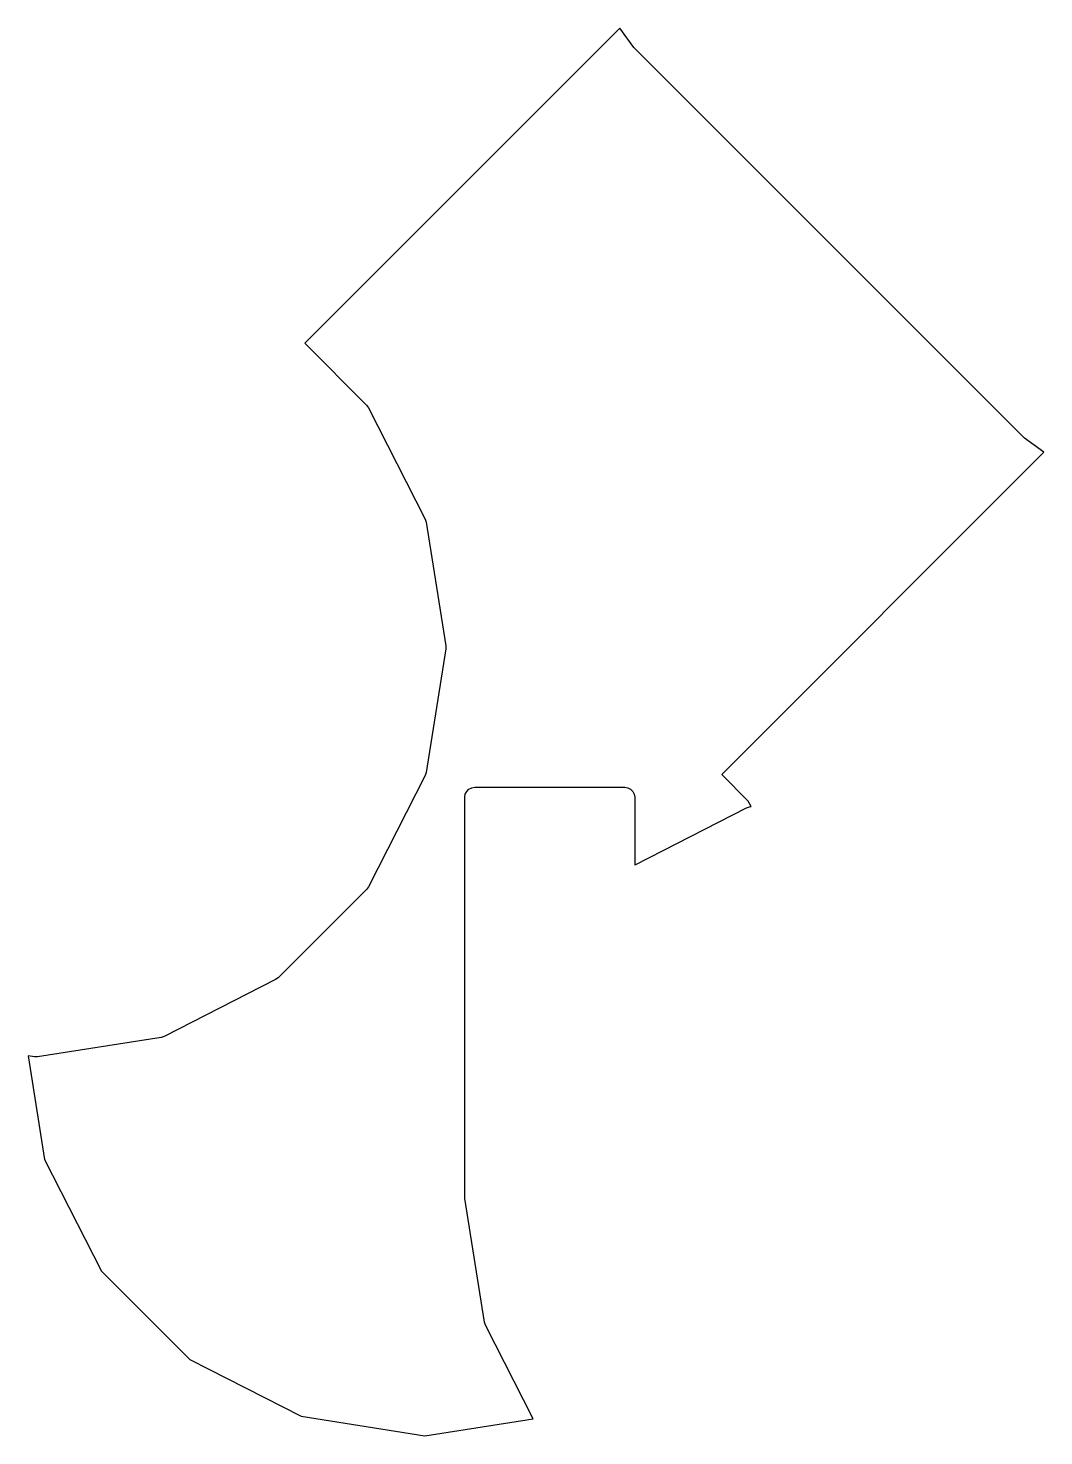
# Model space of a CAD drawing. Header units: metres. Extents: x -9 to 160, y -9 to 227.
# Drawn here: x -8.86 to 1.3, y -8.89 to 5.19 of the extents above.
import ezdxf

# ---------------------------------------------------------------- set-up
doc = ezdxf.new("R2010")
doc.units = ezdxf.units.M

msp = doc.modelspace()

# ---------------------------------------------------------------- linework, layer by layer
for p, q in [((-2.93787, 5.19385), (-6.09064, 2.04108)), ((-2.7984, 5.00188), (-2.93787, 5.19385)), ((-2.78822, 4.98994), (-2.7984, 5.00188)), ((1.10085, 1.10085), (-2.78822, 4.98994)), ((-6.09064, 2.04108), (-5.47141, 1.42184)), ((-5.47141, 1.42184), (-5.45302, 1.39653)), ((-5.45302, 1.39653), (-4.88486, 0.28145)), ((1.11278, 1.09067), (1.10085, 1.10085)), ((1.30475, 0.95119), (1.11278, 1.09067)), ((-1.9187, -2.27226), (1.30475, 0.95119)), ((-4.88486, 0.28145), (-4.87518, 0.25169)), ((-4.87518, 0.25169), (-4.6794, -0.98436)), ((-4.6794, -0.98436), (-4.6794, -1.01564)), ((-4.6794, -1.01564), (-4.87518, -2.25169)), ((-4.87518, -2.25169), (-4.88486, -2.28145)), ((-4.88486, -2.28145), (-5.45302, -3.39653)), ((-1.65302, -2.53793), (-1.9187, -2.27226)), ((-4.48909, -2.5), (-4.48419, -2.4691)), ((-4.48909, -6.5), (-4.48909, -2.5)), ((-4.48419, -2.4691), (-4.46999, -2.44122)), ((-4.46999, -2.44122), (-4.44786, -2.4191)), ((-4.44786, -2.4191), (-4.41998, -2.40489)), ((-4.41998, -2.40489), (-4.38908, -2.39999)), ((-4.38908, -2.39999), (-2.88908, -2.39999)), ((-2.88908, -2.39999), (-2.85818, -2.40489)), ((-2.85818, -2.40489), (-2.83031, -2.4191)), ((-2.83031, -2.4191), (-2.80818, -2.44122)), ((-2.80818, -2.44122), (-2.79398, -2.4691)), ((-2.79398, -2.4691), (-2.78908, -2.5)), ((-2.78908, -2.5), (-2.78908, -3.17737)), ((-2.78561, -3.17485), (-1.67053, -2.60669)), ((-1.67053, -2.60669), (-1.64078, -2.59702)), ((-1.62425, -2.59439), (-1.65302, -2.53793)), ((-1.64078, -2.59702), (-1.62425, -2.59439)), ((-2.78908, -3.17737), (-2.78561, -3.17485)), ((-5.47141, -3.42184), (-6.35632, -4.30676)), ((-5.45302, -3.39653), (-5.47141, -3.42184)), ((-6.38164, -4.32515), (-7.49672, -4.89331)), ((-6.35632, -4.30676), (-6.38164, -4.32515)), ((-7.52647, -4.90298), (-8.76253, -5.09877)), ((-7.49672, -4.89331), (-7.52647, -4.90298)), ((-8.79381, -5.09877), (-8.85747, -5.08868)), ((-8.85747, -5.08868), (-8.6933, -6.12515)), ((-8.76253, -5.09877), (-8.79381, -5.09877)), ((-8.6933, -6.12515), (-8.12515, -7.24022)), ((-4.48785, -6.51564), (-4.48909, -6.5)), ((-4.29207, -7.75171), (-4.48785, -6.51564)), ((-8.12515, -7.24022), (-7.24022, -8.12515)), ((-4.28239, -7.78146), (-4.29207, -7.75171)), ((-3.80548, -8.71745), (-4.28239, -7.78146)), ((-7.24022, -8.12515), (-6.12515, -8.6933)), ((-6.12515, -8.6933), (-4.88908, -8.88908)), ((-4.88908, -8.88908), (-3.80548, -8.71745))]:
    msp.add_line(p, q)

doc.saveas('drawing.dxf')
